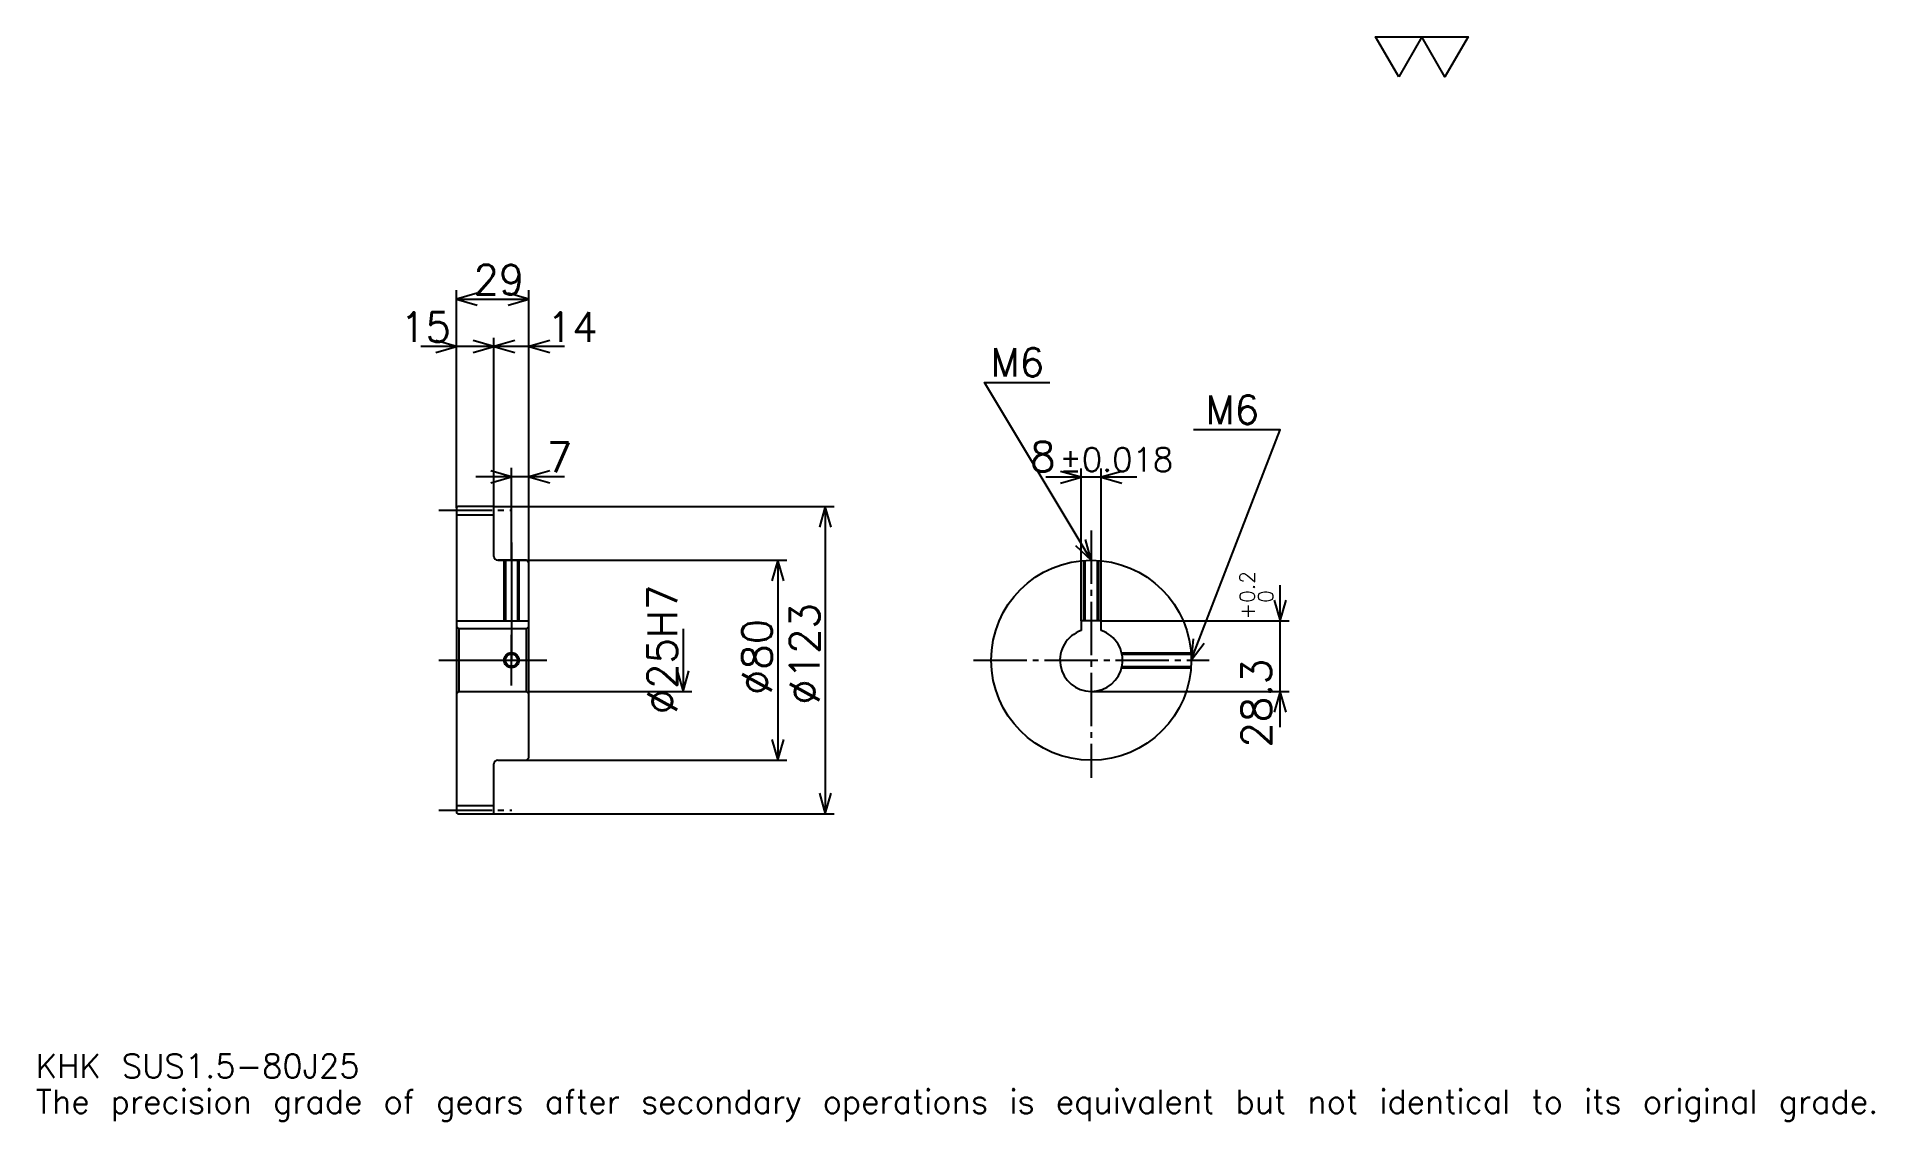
# Model space of a CAD drawing. Extents: x 24 to 759, y 9 to 443.
import ezdxf

# ---------------------------------------------------------------- set-up
doc = ezdxf.new("R2010")
doc.units = 0
doc.linetypes.add('DASHDOT', pattern=[28.434782, 21.326087, -2.369565, 2.369565, -2.369565])
doc.layers.get('0').update_dxf_attribs({"linetype": 'CONTINUOUS'})
doc.layers.add('DASHDOT', color=6, linetype='DASHDOT')
doc.styles.add('KANJI', font='TXT', dxfattribs={"bigfont": 'BIGFONT'})

msp = doc.modelspace()

# ---------------------------------------------------------------- linework, layer by layer
at = {"color": 5}
for p, q in [((191.934784, 254.619568), (191.934784, 341.108704)), ((220.934784, 254.619568), (220.934784, 341.108704)), ((191.934784, 337.554352), (220.934784, 337.554352)), ((221.152176, 318.597839), (177.717392, 318.597839)), ((235.152176, 318.597839), (192.717392, 318.597839)), ((206.934784, 254.619568), (206.934784, 322.152161)), ((235.152176, 266.467407), (199.717392, 266.467407)), ((213.934784, 254.619568), (213.934784, 270.021729)), ((463.978241, 266.293488), (427.543457, 266.293488)), ((441.760864, 208.919571), (441.760864, 269.847839)), ((449.760864, 208.919571), (449.760864, 269.847839)), ((191.934784, 254.119568), (191.934784, 254.619568)), ((206.434784, 254.619568), (220.934784, 254.619568)), ((206.934784, 254.119568), (206.934784, 254.619568)), ((213.934784, 233.119568), (213.934784, 254.619568)), ((213.934784, 233.119568), (213.934784, 254.619568)), ((220.934784, 254.619568), (342.967407, 254.619568)), ((220.934784, 232.119568), (220.934784, 254.619568)), ((339.413055, 254.619568), (339.413055, 131.619568)), ((208.434784, 233.119568), (220.934784, 233.119568)), ((220.934784, 233.119568), (324.010864, 233.119568)), ((320.456512, 233.119568), (320.456512, 153.119568)), ((521.304321, 166.402176), (521.304321, 223.136963)), ((449.760864, 208.919571), (524.858704, 208.919571)), ((282.543488, 205.619568), (282.543488, 180.619568)), ((220.934784, 180.619568), (286.097839, 180.619568)), ((445.760864, 180.619568), (524.858704, 180.619568)), ((208.434784, 153.119568), (220.934784, 153.119568)), ((220.934784, 153.119568), (324.010864, 153.119568)), ((206.434784, 131.619568), (220.934784, 131.619568)), ((220.934784, 131.619568), (342.967407, 131.619568))]:
    msp.add_line(p, q, dxfattribs=at)
at = {"color": 4}
for p, q in [((191.934784, 251.244568), (206.934784, 251.244568)), ((191.934784, 208.919571), (220.934784, 208.919571)), ((219.934784, 205.619568), (220.934784, 206.619568)), ((192.934784, 205.619568), (192.934784, 180.619568)), ((219.934784, 180.619568), (220.934784, 179.619568)), ((191.934784, 134.994568), (206.934784, 134.994568))]:
    msp.add_line(p, q, dxfattribs=at)
at = {"color": 7}
msp.add_lwpolyline([(568.695679, 426.521729), (559.454346, 442.539978), (596.419617, 442.539978), (587.178284, 426.521729), (577.937012, 442.539978), (568.695679, 426.521729)], dxfattribs=at)
at = {"color": 5}
for points in [[(200.228256, 339.92392), (191.934784, 337.554352), (200.228256, 335.184784)], [(212.641312, 335.184784), (220.934784, 337.554352), (212.641312, 339.92392)], [(183.641312, 316.228271), (191.934784, 318.597839), (183.641312, 320.967407)], [(198.641312, 316.228271), (206.934784, 318.597839), (198.641312, 320.967407)], [(215.228256, 320.967407), (206.934784, 318.597839), (215.228256, 316.228271)], [(229.228271, 320.967407), (220.934784, 318.597839), (229.228271, 316.228271)], [(445.760864, 233.119568), (403.108704, 304.206543), (429.17392, 304.206543)], [(485.760864, 193.119568), (521.304321, 285.25), (486.708679, 285.25)], [(205.641312, 264.097839), (213.934784, 266.467407), (205.641312, 268.836975)], [(229.228271, 268.836975), (220.934784, 266.467407), (229.228271, 264.097839)], [(433.467407, 263.92392), (441.760864, 266.293488), (433.467407, 268.663055)], [(458.054352, 268.663055), (449.760864, 266.293488), (458.054352, 263.92392)], [(341.782623, 246.32608), (339.413055, 254.619568), (337.043488, 246.32608)], [(439.462036, 239.012039), (445.760864, 233.119568), (443.525787, 241.450302)], [(322.82608, 224.826096), (320.456512, 233.119568), (318.086945, 224.826096)], [(518.934814, 217.213043), (521.304321, 208.919571), (523.67395, 217.213043)], [(486.535248, 201.710083), (485.760864, 193.119568), (490.956757, 200.004288)], [(280.17392, 188.91304), (282.543488, 180.619568), (284.913055, 188.91304)], [(523.67395, 172.326096), (521.304321, 180.619568), (518.934814, 172.326096)], [(318.086945, 161.41304), (320.456512, 153.119568), (322.82608, 161.41304)], [(337.043488, 139.913055), (339.413055, 131.619568), (341.782623, 139.913055)]]:
    msp.add_lwpolyline(points, dxfattribs=at)
at = {"color": 4}
for points in [[(206.934784, 234.619568), (206.934784, 254.119568), (206.434784, 254.619568), (192.434784, 254.619568), (191.934784, 254.119568), (191.934784, 179.619568)], [(208.434784, 153.119568), (219.934784, 153.119568), (220.934784, 154.119568), (220.934784, 232.119568), (219.934784, 233.119568), (208.434784, 233.119568)], [(210.934784, 233.119568), (210.934784, 208.919571)], [(211.474792, 233.119568), (211.474792, 208.919571)], [(216.394775, 233.119568), (216.394775, 208.919571)], [(216.934784, 233.119568), (216.934784, 208.919571)], [(442.760864, 208.919571), (442.760864, 233.006912)], [(443.300842, 208.919571), (443.300842, 233.043854)], [(448.220856, 208.919571), (448.220856, 233.043854)], [(448.760864, 208.919571), (448.760864, 233.006912)], [(191.934784, 179.619568), (192.934784, 180.619568), (219.934784, 180.619568), (219.934784, 205.619568), (192.934784, 205.619568), (191.934784, 206.619568)], [(449.760864, 204.96228), (449.760864, 208.919571), (441.760864, 208.919571), (441.760864, 204.96228)], [(457.895538, 196.119568), (485.648193, 196.119568)], [(458.016418, 195.579575), (485.68515, 195.579575)], [(457.895538, 190.119568), (485.648193, 190.119568)], [(458.016418, 190.659561), (485.68515, 190.659561)], [(191.934784, 179.619568), (191.934784, 132.119568), (192.434784, 131.619568), (206.434784, 131.619568), (206.934784, 132.119568), (206.934784, 151.619568)]]:
    msp.add_lwpolyline(points, dxfattribs=at)
for centre, radius in [((445.760864, 193.119568), 40), ((213.934784, 193.119568), 2.46)]:
    msp.add_circle(centre, radius, dxfattribs=at)
at = {"color": 7}
msp.add_circle((213.934784, 193.119568), 3, dxfattribs=at)
at = {"color": 4}
for centre, radius, start, end in [((208.434784, 234.619568), 1.5, 180, 270), ((445.760864, 193.119568), 12.5, 108.662925185, 71.337074815), ((208.434784, 151.619568), 1.5, 90, 180)]:
    msp.add_arc(centre, radius, start, end, dxfattribs=at)
at = {"layer": 'DASHDOT', "color": 7}
for p, q in [((184.826096, 253.119568), (214.043488, 253.119568)), ((445.760864, 244.967392), (445.760864, 146.010864)), ((213.934784, 233.119568), (213.934784, 193.119568)), ((184.826096, 193.119568), (228.043488, 193.119568)), ((398.652161, 193.119568), (492.869568, 193.119568)), ((184.826096, 133.119568), (214.043488, 133.119568))]:
    msp.add_line(p, q, dxfattribs=at)
for points in [[(213.934784, 240.228271), (213.934784, 201.810867)], [(213.934784, 183.010864), (213.934784, 203.228271)], [(203.82608, 193.119568), (224.043488, 193.119568)]]:
    msp.add_lwpolyline(points, dxfattribs=at)

# ---------------------------------------------------------------- texts
at = {"color": 7, "style": 'KANJI'}
for s, height, p in [('29', 11.847826, (198.733704, 339.450012)), ('15', 11.847826, (169.42392, 320.493469)), ('14', 11.847826, (228.043488, 320.493469)), ('M6', 11.373913, (405.478271, 306.57608)), ('M6', 11.373913, (491.447815, 287.619568)), ('7', 11.847826, (228.043488, 268.363037)), ('8', 11.847826, (421.304626, 268.663055)), ('%%p0.018', 9.478261, (433.032501, 268.663055)), ('KHK SUS1.5-80J25', 9.478261, (23.695652, 26.065218)), ('The precision grade of gears after secondary operations is equivalent but not identical to its original grade.', 9.478261, (23.695652, 11.847826))]:
    msp.add_text(s, height=height, dxfattribs=at).set_placement(p)
for s, height, p in [('0.2', 5.923913, (511.115234, 216.074036)), ('%%c25H7', 11.847826, (280.17392, 171.497284)), ('%%c123', 11.847826, (337.043488, 175.347839)), ('+', 5.923913, (511.115234, 209.439255)), ('0', 5.923913, (518.460876, 216.074036)), ('%%c80', 11.847826, (318.086945, 179.198364)), ('28.3', 11.847826, (517.75, 158.157166))]:
    msp.add_text(s, height=height, rotation=90, dxfattribs=at).set_placement(p)

doc.saveas('drawing.dxf')
